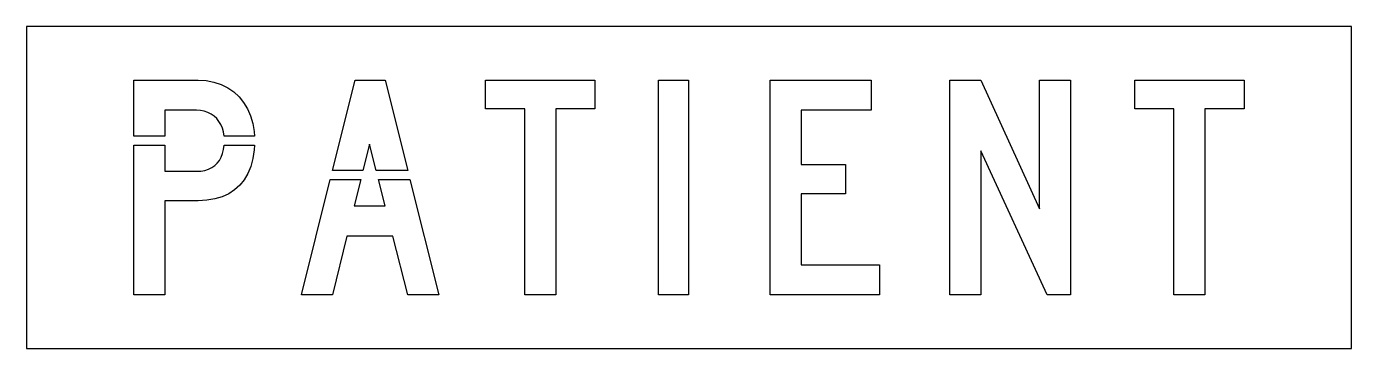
# Model space of a CAD drawing. Extents: x 0 to 74, y 0 to 18.
import ezdxf

# ---------------------------------------------------------------- set-up
doc = ezdxf.new("R2010")
doc.units = 0
doc.layers.add('CUT', color=7, linetype='Continuous')
doc.layers.add('OUTSIDE', color=1, linetype='Continuous')

msp = doc.modelspace()

# ---------------------------------------------------------------- linework, layer by layer
at = {"layer": 'CUT'}
for points in [[(10.7472, 12.6948), (10.6212, 12.8532), (10.4748, 12.9888), (10.3104, 13.104), (10.1292, 13.1952), (9.9312, 13.2612), (9.72, 13.302), (9.4944, 13.3152), (7.7256, 13.3152), (7.7256, 11.861), (6, 11.861), (6, 15), (9.5784, 15), (10.0392, 14.9724), (10.47, 14.8908), (10.8708, 14.7576), (11.2392, 14.5764), (11.5728, 14.3472), (11.868, 14.0736), (12.1248, 13.758), (12.3384, 13.4028), (12.51, 13.0104), (12.6336, 12.5832), (12.7104, 12.1224), (12.7245, 11.861), (11.0396, 11.861), (11.0388, 11.8764), (11.0016, 12.1068), (10.9392, 12.3216), (10.854, 12.5172)], [(20.0315, 15), (21.2905, 9.9458), (19.5251, 9.9458), (19.1471, 11.4216), (18.7872, 9.9458), (17.0877, 9.9458), (18.3467, 15)], [(27.8303, 13.4004), (25.6415, 13.4004), (25.6415, 15), (31.7471, 15), (31.7471, 13.4004), (29.5571, 13.4004), (29.5571, 3), (27.8303, 3)], [(36.9778, 3), (35.2942, 3), (35.2942, 15), (36.9778, 15)], [(47.1777, 13.3152), (43.2621, 13.3152), (43.2621, 10.284), (45.7461, 10.284), (45.7461, 8.6424), (43.2621, 8.6424), (43.2621, 4.6848), (47.6409, 4.6848), (47.6409, 3), (41.5365, 3), (41.5365, 15), (47.1777, 15)], [(51.5685, 3), (51.5685, 15), (53.2941, 15), (56.5785, 7.8), (56.5785, 15), (58.3053, 15), (58.3053, 3), (56.9997, 3), (53.2941, 11.0424), (53.2941, 3)], [(64.0832, 13.4004), (61.8944, 13.4004), (61.8944, 15), (68, 15), (68, 13.4004), (65.81, 13.4004), (65.81, 3), (64.0832, 3)], [(11.6256, 8.8656), (11.2956, 8.6496), (10.9248, 8.4816), (10.5144, 8.3604), (10.0656, 8.2872), (9.5784, 8.2632), (7.7256, 8.2632), (7.7256, 3), (6, 3), (6, 11.359), (7.7256, 11.359), (7.7256, 9.9048), (9.4944, 9.9048), (9.7368, 9.918), (9.9612, 9.9576), (10.164, 10.0212), (10.3476, 10.11), (10.5108, 10.2216), (10.6524, 10.3584), (10.7736, 10.5168), (10.8732, 10.698), (10.9512, 10.8996), (11.0076, 11.124), (11.04, 11.359), (12.7244, 11.359), (12.7128, 11.1048), (12.6432, 10.6224), (12.5268, 10.182), (12.3672, 9.7848), (12.1632, 9.4332), (11.916, 9.126)], [(18.6647, 9.4438), (18.3047, 7.968), (20.0315, 7.968), (19.6536, 9.4438), (21.4156, 9.4438), (23.0207, 3), (21.2939, 3), (20.4515, 6.2844), (17.8835, 6.2844), (17.0831, 3), (15.3575, 3), (16.9627, 9.4438)]]:
    msp.add_lwpolyline(points, close=True, dxfattribs=at)
at = {"layer": 'OUTSIDE'}
msp.add_lwpolyline([(0, 0), (74, 0), (74, 18), (0, 18)], close=True, dxfattribs=at)

doc.saveas('drawing.dxf')
